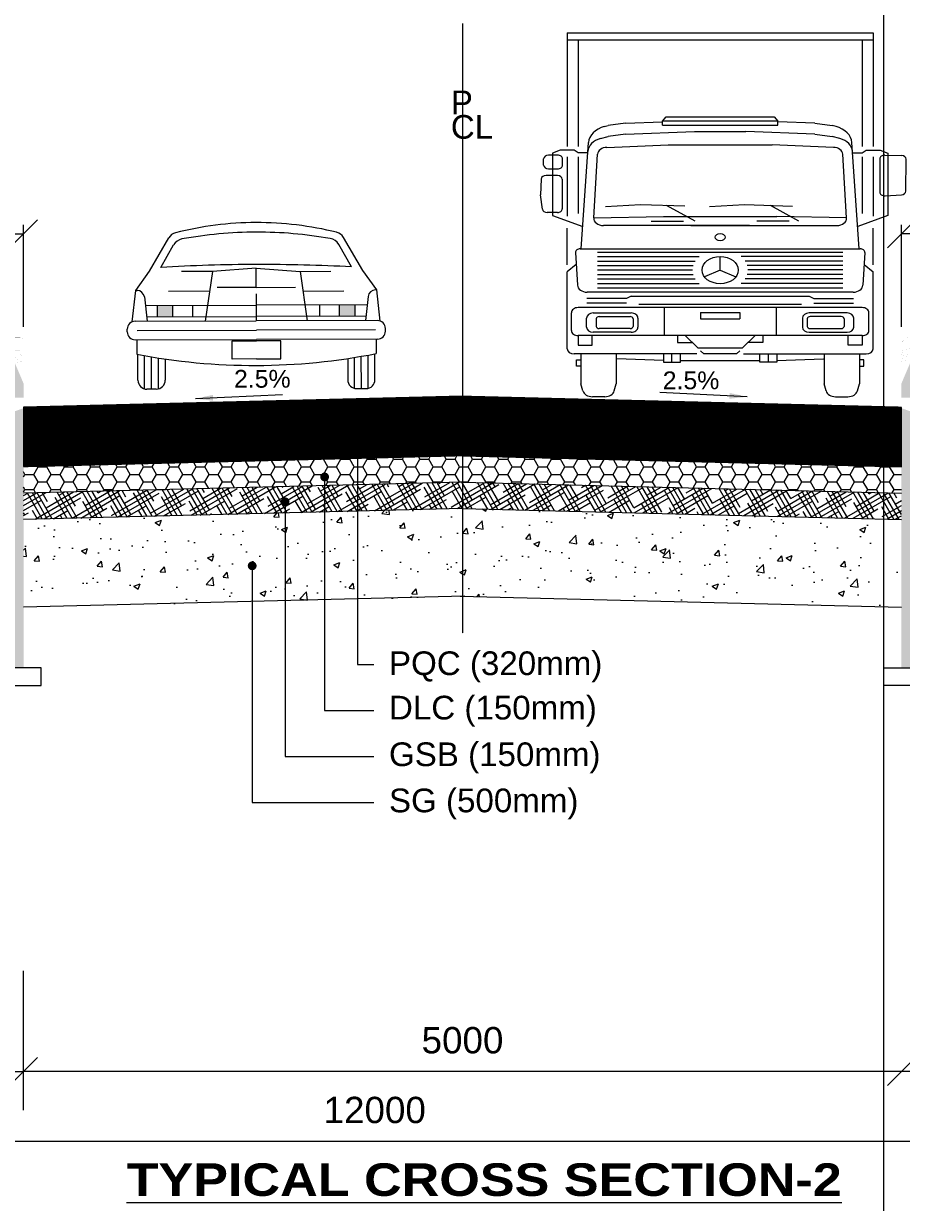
# Model space of a CAD drawing. Header units: inches. Extents: x 1863003 to 1881330, y 133141 to 515800.
# Drawn here: x 1870742 to 1875742, y 481565 to 488280 of the extents above; entities that cross this region are included whole.
import ezdxf

# ---------------------------------------------------------------- set-up
doc = ezdxf.new("R2010")
doc.units = ezdxf.units.IN
doc.header["$MEASUREMENT"] = 0
doc.linetypes.add('CENTERX2', pattern=[4, 2.5, -0.5, 0.5, -0.5])
doc.layers.get('0').update_dxf_attribs({"color": 4, "linetype": 'ELEC_LINE', "lineweight": 13})
doc.layers.get('Defpoints').update_dxf_attribs({"lineweight": 13})
for name, color, linetype, lineweight in [('DIM', 7, 'Continuous', 13), ('DIMEN', 7, 'Continuous', 13), ('HATCH', 252, 'Continuous', 13)]:
    doc.layers.add(name, color=color, linetype=linetype, lineweight=lineweight)
doc.styles.add('AB', font='ariblk.ttf')
doc.styles.add('ARIAL', font='arial.ttf')
doc.styles.get("Standard").update_dxf_attribs({"font": 'romans.shx'})
doc.linetypes.add('ELEC_LINE', pattern='A,12.7,-5.08,["EL",Standard,S=2.54,R=0,X=-2.54,Y=-1.27],-5.08', length=22.86)
doc.dimstyles.get("Standard").update_dxf_attribs({"dimtxt": 180, "dimasz": 160, "dimexe": 50, "dimexo": 50, "dimgap": 100, "dimtad": 1, "dimdec": 0, "dimzin": 0, "dimdsep": 46, "dimtxsty": 'ARIAL', "dimcen": 0.09, "dimclrd": 256, "dimclre": 256, "dimclrt": 256, "dimadec": 0, "dimazin": 0, "dimtm": 1e-09, "dimtfac": 1, "dimtdec": 0, "dimtofl": 0, "dimtmove": 0, "dimatfit": 3, "dimfxl": 0, "dimtolj": 1, "dimtzin": 0, "dimlwd": 9, "dimlwe": -1, "dimarcsym": 0})
pattern_1 = [(37.50000000000001, (1949.999999999302, -25824.52008847491), (-1.600031295984046, 48.94132373293424), [0, -38.608, 0, -43.18, 0, -41.275]), (7.499999999999999, (1949.999999999302, -25824.52008847491), (44.95232831380027, 71.68251005683543), [0, -20.828, 0, -34.798, 0, -13.335]), (327.5, (1918.757999999216, -25824.52008847491), (79.0992370241458, 0.1437184678545762), [0, -12.7, 0, -45.72, 0, -59.69]), (317.5, (1918.757999999216, -25824.52008847491), (76.35564524722972, 22.29293232572163), [0, -6.35, 0, -29.972, 0, -34.29])]
pattern_2 = [(49.99999999999999, (0, 50083.60318058264), (71.72601826007535, -6.275213498259511), [7.5, -82.5]), (355, (0, 50083.60318058264), (-13.8751333613, 75.21921337000119), [6, -66]), (100.45144446, (5.9771681, 50083.08024618263), (57.8508846727112, 68.94399909686294), [6.374019199999998, -70.11421119999997]), (46.18420000000001, (0, 50103.60318058264), (106.7241330671572, -16.55192807930765), [11.25, -123.75]), (96.63563549, (8.8936745, 50102.22384988263), (93.46619456742283, 97.41186007745505), [9.5610342, -105.171376]), (351.1841639899999, (0, 50103.60318058264), (93.46619450547732, 97.41186002699902), [9, -99.0000001]), (21, (10, 50098.60318058264), (59.69070521184616, -40.26188906653388), [7.5, -82.5]), (326.0000000000001, (10, 50098.60318058264), (24.33153319215817, 72.5150045046853), [6, -66]), (71.45144474, (14.9742254, 50095.24802318263), (84.02223767299711, 32.25311528063538), [6.374019000000001, -70.1142112]), (37.50000000000001, (0, 50083.60318058264), (1.215985531729067, 33.28938538313115), [0, -65.19999999999999, 0, -67, 0, -66.25]), (7.499999999999999, (0, 50083.60318058264), (26.30695374421486, 39.44117118823603), [0, -38.2, 0, -63.7, 0, -25.25]), (327.5, (-22.3, 50083.60318058264), (53.3822436172409, -2.255487173437976), [0, -25, 0, -78, 0, -103.5]), (317.5, (-32.3, 50083.60318058264), (58.31861693423862, 10.01049823323177), [0, -32.5, 0, -51.8, 0, -73.5])]
pattern_3 = [(49.99999999999999, (849.9999999997672, -26108.49816013657), (358.6300913003767, -31.37606749129755), [37.5, -412.5]), (355, (849.9999999997672, -26108.49816013657), (-69.3756668065, 376.0960668500059), [30, -330]), (100.45144446, (879.8858404997671, -26111.11283213657), (289.254423363556, 344.7199954843147), [31.87009599999999, -350.5710559999998]), (46.18420000000001, (849.9999999997672, -26008.49816013657), (533.6206653357862, -82.75964039653827), [56.25, -618.75]), (96.63563549, (894.4683724997672, -26015.39481363657), (467.3309728371142, 487.0593003872752), [47.805171, -525.8568799999999]), (351.1841639899999, (849.9999999997672, -26008.49816013657), (467.3309725273866, 487.0593001349951), [45, -495.0000004999999]), (21, (899.9999999997672, -26033.49816013657), (298.4535260592309, -201.3094453326694), [37.5, -412.5]), (326.0000000000001, (899.9999999997672, -26033.49816013657), (121.6576659607909, 362.5750225234265), [30, -330]), (71.45144474, (924.8711269997672, -26050.27394713657), (420.1111883649855, 161.2655764031769), [31.870095, -350.571056]), (37.50000000000001, (849.9999999997672, -26108.49816013657), (6.079927658645334, 166.4469269156558), [0, -326, 0, -335, 0, -331.25]), (7.499999999999999, (849.9999999997672, -26108.49816013657), (131.5347687210743, 197.2058559411801), [0, -191, 0, -318.5, 0, -126.25]), (327.5, (738.4999999997672, -26108.49816013657), (266.9112180862045, -11.27743586718988), [0, -125, 0, -390, 0, -517.5]), (317.5, (688.4999999997672, -26108.49816013657), (291.5930846711931, 50.05249116615887), [0, -162.5, 0, -259, 0, -367.5])]
pattern_4 = [(29.99999999999999, (849.9999999997672, -26108.49816013657), (74.10254037844388, 71.65063509461096), [400, -200]), (120, (849.9999999997672, -26108.49816013657), (28.34936490538902, -99.10254037844388), [399.9999999999998, -199.9999999999999])]
pattern_5 = [(0, (849.9999999997672, -26108.49816013657), (75, 43.30127018922193), [50, -100]), (120, (849.9999999997672, -26108.49816013657), (-74.99999999999997, 43.30127018922194), [49.99999999999998, -99.99999999999996]), (59.99999999999999, (849.9999999997672, -26108.49816013657), (1.665334536937735e-14, 86.60254037844388), [-100, 50])]
pattern_6 = [(45, (849.9999999997672, -26108.49816013657), (-0.8838834764831844, 0.8838834764831844), [])]

# ---------------------------------------------------------------- blocks, each defined once
blk = doc.blocks.new('_Oblique')
at = {"color": 0, "linetype": 'ByBlock', "lineweight": -2}
blk.add_line((-0.5, -0.5), (0.5, 0.5), dxfattribs=at)
blk = doc.blocks.new('*D29')
at = {"layer": 'Defpoints', "color": 0, "ltscale": 0.02}
for p in [(1875742.303417261, 482311.5419496142), (1875742.303417261, 482311.5419496142), (1877042.303417261, 482311.5419496142)]:
    blk.add_point(p, dxfattribs=at)
at = {"layer": 'DIMEN', "lineweight": 9, "ltscale": 0.02}
blk.add_line((1877042.303417261, 482311.5419496142), (1875742.303417261, 482311.5419496142), dxfattribs=at)
at = {"layer": 'DIMEN', "lineweight": 9, "ltscale": 0.02, "xscale": 160, "yscale": 160, "zscale": 160, "rotation": 180}
blk.add_blockref('_Oblique', (1875742.303417261, 482311.5419496142), dxfattribs=at)
at = {"layer": 'DIMEN', "lineweight": 9, "ltscale": 0.02, "xscale": 160, "yscale": 160, "zscale": 160}
blk.add_blockref('_Oblique', (1877042.303417261, 482311.5419496142), dxfattribs=at)
at = {"layer": 'DIMEN', "ltscale": 0.02, "insert": (1876392.303417261, 482488.1790573904), "char_height": 150, "attachment_point": 5, "style": 'ARIAL'}
blk.add_mtext('\\A1;1300', dxfattribs=at)
blk = doc.blocks.new('*D30')
at = {"layer": 'Defpoints', "color": 0, "ltscale": 0.02}
for p in [(1870742.303417261, 482311.5419496142), (1870742.303417261, 482311.5419496142), (1875742.303417261, 482311.5419496142)]:
    blk.add_point(p, dxfattribs=at)
at = {"layer": 'DIMEN', "lineweight": 9, "ltscale": 0.02}
blk.add_line((1875742.303417261, 482311.5419496142), (1870742.303417261, 482311.5419496142), dxfattribs=at)
at = {"layer": 'DIMEN', "lineweight": 9, "ltscale": 0.02, "xscale": 160, "yscale": 160, "zscale": 160, "rotation": 180}
blk.add_blockref('_Oblique', (1870742.303417261, 482311.5419496142), dxfattribs=at)
at = {"layer": 'DIMEN', "lineweight": 9, "ltscale": 0.02, "xscale": 160, "yscale": 160, "zscale": 160}
blk.add_blockref('_Oblique', (1875742.303417261, 482311.5419496142), dxfattribs=at)
at = {"layer": 'DIMEN', "ltscale": 0.02, "insert": (1873242.303417261, 482488.1278977724), "char_height": 150, "attachment_point": 5, "style": 'ARIAL'}
blk.add_mtext('\\A1;5000', dxfattribs=at)
blk = doc.blocks.new('ca')
at = {"color": 8}
for p, q in [((-28.87392627767986, 25.61850738525391), (-23.64386951498454, 34.62560272216797)), ((-25.8452016072697, 26.62766265869141), (-22.36343586014118, 32.70442199707031)), ((25.84521282149944, 26.62766265869141), (22.36344707437092, 32.70442199707031)), ((28.87392986245686, 25.61850738525391), (23.64387309976155, 34.62560272216797)), ((-32.63588916830486, 20.39279174804688), (-28.87392627767986, 25.61850738525391)), ((-2.022308763116598e-06, 26.33292388916016), (-11.86808979086345, 25.45753479003906)), ((-2.022308763116598e-06, 26.33292388916016), (11.86810100503499, 25.45753479003906)), ((-2.022308763116598e-06, 21.14312744140625), (-2.022308763116598e-06, 26.33292388916016)), ((32.63589275308186, 20.39279174804688), (28.87392986245686, 25.61850738525391)), ((-11.86808979086345, 25.45753479003906), (-20.18772327475017, 25.45753479003906)), ((-11.86808979086345, 25.45753479003906), (-13.80725299887126, 12.06492614746094)), ((11.86810100503499, 25.45753479003906), (13.8072642130428, 12.06492614746094)), ((11.86810100503499, 25.45753479003906), (20.18772685952717, 25.45753479003906)), ((-33.57544910477009, 11.918701171875), (-32.63588916830486, 20.39279174804688)), ((-32.63588916830486, 20.39279174804688), (-32.28344928787556, 20.39279174804688)), ((-12.64239704184001, 20.10987854003906), (-23.75327503250446, 20.10987854003906)), ((-2.022308763116598e-06, 21.14312744140625), (-10.61702167562908, 21.14312744140625)), ((-2.022308763116598e-06, 21.14312744140625), (10.61703288980061, 21.14312744140625)), ((-2.022308763116598e-06, 19.41312408447266), (-2.022308763116598e-06, 12.06492614746094)), ((12.64240825601155, 20.10987854003906), (23.75327861739788, 20.10987854003906)), ((32.63589275308186, 20.39279174804688), (32.2834605021053, 20.39279174804688)), ((33.57545268966351, 11.918701171875), (32.63589275308186, 20.39279174804688)), ((-30.30240070389118, 18.62036895751953), (-29.57140552572673, 12.06492614746094)), ((-30.04683124588337, 16.3284912109375), (-2.022308763116598e-06, 16.3284912109375)), ((-26.75585376791423, 13.26463317871094), (-26.75585376791423, 16.3284912109375)), ((-22.56476032303181, 13.26463317871094), (-22.56476032303181, 16.3284912109375)), ((-17.18514453939861, 13.26463317871094), (-17.18514453939861, 16.3284912109375)), ((30.04684246011311, 16.3284912109375), (-2.022308763116598e-06, 16.3284912109375)), ((17.18514812417561, 13.26463317871094), (17.18514812417561, 16.3284912109375)), ((22.56477153726155, 13.26463317871094), (22.56477153726155, 16.3284912109375)), ((26.75585735269124, 13.26463317871094), (26.75585735269124, 16.3284912109375)), ((30.30239665939007, 18.62036895751953), (29.57140911050374, 12.06492614746094)), ((-29.7051869588322, 13.26463317871094), (-2.022308763116598e-06, 13.26463317871094)), ((29.70519817300374, 13.26463317871094), (-2.022308763116598e-06, 13.26463317871094)), ((-34.95222675375408, 9.207511901855469), (-34.95222675375408, 9.907394409179688)), ((-32.79469501541462, 12.06492614746094), (-2.022308763116598e-06, 12.06492614746094)), ((32.79470622964436, 12.06492614746094), (-2.022308763116598e-06, 12.06492614746094)), ((34.95223796792561, 9.207511901855469), (34.95223796792561, 9.907394409179688)), ((-32.79469501541462, 7.049980163574219), (-2.022308763116598e-06, 7.049980163574219)), ((-32.40735828451579, 7.049980163574219), (-32.40735828451579, 3.125236511230469)), ((-32.26056873373454, 9.557449340820312), (-2.022308763116598e-06, 9.557449340820312)), ((-6.595125313324388, 1.757362365722656), (-6.595125313324388, 6.686576843261719)), ((-6.595125313324388, 6.686576843261719), (-2.022308763116598e-06, 6.686576843261719)), ((32.26057231856976, 9.557449340820312), (-2.022308763116598e-06, 9.557449340820312)), ((32.79470622964436, 7.049980163574219), (-2.022308763116598e-06, 7.049980163574219)), ((6.595136527495924, 6.686576843261719), (-2.022308763116598e-06, 6.686576843261719)), ((6.595136527495924, 1.757362365722656), (6.595136527495924, 6.686576843261719)), ((32.40736186935101, 7.049980163574219), (32.40736186935101, 3.125236511230469)), ((-32.09418689779704, -3.909431457519531), (-32.09418689779704, 3.0645751953125)), ((-30.28335773519939, -6.264907836914062), (-30.28335773519939, 2.725761413574219)), ((-28.40287982986774, -6.346817016601562), (-28.40287982986774, 2.395401000976562)), ((-26.52240192459431, -6.264907836914062), (-26.52240192459431, 2.086807250976562)), ((-24.71157276205486, 1.810089111328125), (-24.71157276205486, -3.909431457519531)), ((-2.022308763116598e-06, 1.757362365722656), (-6.595125313324388, 1.757362365722656)), ((-2.022308763116598e-06, 1.757362365722656), (6.595136527495924, 1.757362365722656)), ((24.71157634683186, 1.810089111328125), (24.71157634683186, -3.909431457519531)), ((26.52241313882405, -6.264907836914062), (26.52241313882405, 2.086807250976562)), ((28.40289104409749, -6.346817016601562), (28.40289104409749, 2.395401000976562)), ((30.28336894942913, -6.264907836914062), (30.28336894942913, 2.725761413574219)), ((32.09419048257405, -3.909431457519531), (32.09419048257405, 3.0645751953125)), ((-27.14895832107868, -6.346817016601562), (-29.65680133871501, -6.346817016601562)), ((27.14896953530842, -6.346817016601562), (29.65681255294476, -6.346817016601562))]:
    blk.add_line(p, q, dxfattribs=at)
for centre, radius, start, end in [((-2.022308763116598e-06, -51.15877151489258), 89.84619140625, 90.00000250547792, 104.0557395141059), ((-2.022308763116598e-06, -51.15877151489258), 89.84619140625, 75.94426549587769, 90.00000250547792), ((-21.10853015951579, 33.15342712402344), 2.931763172149658, 104.0557395141059, 149.8579703914262), ((-2.022308763116598e-06, -77.34341216087341), 113.4477920532226, 90.00000250547792, 100.1964913884343), ((-2.022308763116598e-06, -77.34341216087341), 113.4477920532226, 79.80350679128016, 90.00000250547792), ((21.1085337442928, 33.15342712402344), 2.931763172149658, 30.14203120414816, 75.94426549587769), ((-19.49852191971149, 31.06292724609375), 3.301851511001587, 100.1964913884343, 150.1888247544409), ((19.49853313394124, 31.06292724609375), 3.301851511001587, 29.81117683935573, 79.80350679128016), ((-2.022308763116598e-06, -444.7755432128906), 472.1111755371094, 90.00000250547792, 93.13816024060277), ((-2.022308763116598e-06, -444.7755432128906), 472.1111755371094, 86.8618379397985, 90.00000250547792), ((-32.28344928787556, 18.39946746826172), 1.993328452110291, 6.362710959437382, 90.00000250547792), ((32.2834605021053, 18.39946746826172), 1.993328452110291, 90.00000250547792, 173.6372876464351), ((-32.79469501541462, 9.907394409179688), 2.157535076141357, 90.00000250547792, 180.0000050081001), ((32.79470622964436, 9.907394409179688), 2.157535076141357, 0, 90.00000250547792), ((-32.79469501541462, 9.207511901855469), 2.157535076141357, 180.0000050081001, 270.0000006830187), ((32.79470622964436, 9.207511901855469), 2.157535076141357, 270.0000006830187, 0), ((-2.022308763116598e-06, 169.5877685546875), 169.5877685546875, 258.9833153636083, 270.0000006830187), ((-2.022308763116598e-06, 169.5877685546875), 169.5877685546875, 270.0000006830187, 281.0166860022666), ((-29.65680133871501, -3.909431457519531), 2.437389612197876, 180.0000050081001, 270.0000006830187), ((-27.14895832107868, -3.909431457519531), 2.437389612197876, 270.0000006830187, 0), ((27.14896953530842, -3.909431457519531), 2.437389612197876, 180.0000050081001, 270.0000006830187), ((29.65681255294476, -3.909431457519531), 2.437389612197876, 270.0000006830187, 0)]:
    blk.add_arc(centre, radius, start, end, dxfattribs=at)
for points in [[(-22.56476032303181, 13.26463317871094), (-22.56476032303181, 16.3284912109375), (-26.75585376791423, 13.26463317871094), (-26.75585376791423, 16.3284912109375)], [(22.56477153726155, 13.26463317871094), (22.56477153726155, 16.3284912109375), (26.75585735269124, 13.26463317871094), (26.75585735269124, 16.3284912109375)]]:
    blk.add_solid(points, dxfattribs=at)
blk = doc.blocks.new('A$C9c4fc737')
at = {"color": 8, "linetype": 'Continuous'}
for p, q in [((10.81007140269503, 147.2526909448789), (134.6093052432407, 147.2526909448789)), ((10.81007140269503, 147.2526909448789), (10.81007140269503, 101.3151259922306)), ((10.81007140269503, 144.514640566078), (134.6093052432407, 144.514640566078)), ((15.30168826063164, 144.514640566078), (15.30168826063164, 101.3151259922306)), ((130.1176883853041, 144.514640566078), (130.1176883853041, 101.3151259922306)), ((134.6093052432407, 147.2526909448789), (134.6093052432407, 101.3151259922306)), ((25.80307572381571, 109.3900817960384), (27.35668485541828, 109.827034364338)), ((34.43398321326822, 110.7369727246114), (27.35668485541828, 109.827034364338)), ((34.43398321326822, 110.7369727246114), (49.37210274743848, 111.3052707503666)), ((49.37210274743848, 111.5411098843906), (50.79670752352104, 113.2288923030719)), ((96.04727389849722, 111.5411098843906), (49.37210274743848, 111.5411098843906)), ((49.37210274743848, 109.8533274657675), (49.37210274743848, 111.5411098843906)), ((49.37210274743848, 109.8533274657675), (96.04727389849722, 109.8533274657675)), ((50.79670752352104, 113.2288923030719), (94.62266912241466, 113.2288923030719)), ((94.62266912241466, 113.2288923030719), (96.04727389849722, 111.5411098843906)), ((96.04727389849722, 109.8533274657675), (96.04727389849722, 111.5411098843906)), ((110.9853934326675, 110.7369727246114), (96.04727389849722, 111.3052707503666)), ((110.9853934326675, 110.7369727246114), (118.0626917905174, 109.827034364338)), ((119.61630092212, 109.3900817960384), (118.0626917905174, 109.827034364338)), ((24.28094782587141, 104.5324804893462), (27.35668485541828, 105.397531528899)), ((34.43398321326822, 106.3074698892306), (27.35668485541828, 105.397531528899)), ((34.43398321326822, 106.3074698892306), (62.33875959576108, 107.3690646428731)), ((62.33875959576108, 107.3690646428731), (83.08061705017462, 107.3690646428731)), ((110.9853934326675, 106.3074698892306), (83.08061705017462, 107.3690646428731)), ((110.9853934326675, 106.3074698892306), (118.0626917905174, 105.397531528899)), ((121.1384288200643, 104.5324804893462), (118.0626917905174, 105.397531528899)), ((16.43742453190498, 59.91248832049314), (19.42990541039035, 102.8634112855652)), ((26.83855356904678, 100.9396588809323), (51.62170779658481, 101.9094344811165)), ((51.62170779658481, 101.9094344811165), (93.79766884911805, 101.9094344811165)), ((118.5808230768889, 100.9396588809323), (93.79766884911805, 101.9094344811165)), ((128.9819521140307, 59.91248832049314), (125.9894712353125, 102.8634112855652)), ((1.260551386745647, 93.71527845913079), (1.260551386745647, 96.28955551289255)), ((6.952321232063696, 97.76593348762253), (3.229055353207514, 97.76593348762253)), ((7.944666502531618, 99.78624497377314), (4.911538634914905, 98.57299382670317)), ((4.911538634914905, 98.57299382670317), (4.911538634914905, 73.39803252520505)), ((13.60650518885814, 99.78624497377314), (7.944666502531618, 99.78624497377314)), ((8.920825198292732, 93.71527845913079), (8.920825198292732, 96.28955551289255)), ((10.81007140269503, 97.14353605674114), (10.81007140269503, 73.11245732830139)), ((15.22417338495143, 98.74541201052489), (13.60650518885814, 99.78624497377314)), ((19.14299576473422, 98.74541201052489), (15.22417338495143, 98.74541201052489)), ((15.30168826063164, 97.14353605674114), (15.30168826063164, 74.19216890487587)), ((21.52414408815093, 72.39246372279013), (23.11087843985297, 98.12731148838066)), ((123.8952325577848, 72.39246372279013), (122.3084982060827, 98.12731148838066)), ((126.2763808809686, 98.74541201052489), (130.1952032609843, 98.74541201052489)), ((130.1176883853041, 97.14353605674114), (130.1176883853041, 74.19216890487587)), ((130.1952032609843, 98.74541201052489), (131.8128714570776, 99.78624497377314)), ((131.8128714570776, 99.78624497377314), (137.4747101434041, 99.78624497377314)), ((134.6093052432407, 97.14353605674114), (134.6093052432407, 73.11245732830139)), ((137.2997770148795, 96.27441052539507), (137.2997770148795, 82.8046028696117)), ((137.4747101434041, 99.78624497377314), (140.5078380110208, 98.57299382670317)), ((139.3317480962723, 97.75002095242962), (146.1434926723596, 97.58522068039747)), ((140.5078380110208, 98.57299382670317), (140.5078380110208, 73.39803252520505)), ((147.8633633202408, 83.18633028503973), (148.0484157337341, 96.09373613906791)), ((3.229055353207514, 92.2389004844008), (6.952321232063696, 92.2389004844008)), ((0.2822680084500462, 88.11550049768994), (0, 81.6939033070812)), ((6.885636833729222, 89.48991626466159), (2.279984229011461, 89.54305841011228)), ((8.823859706986696, 88.01371297822334), (8.823859706986696, 76.04331767233089)), ((0.7474576199892908, 75.90110675262986), (0, 81.6939033070812)), ((139.4252597675659, 81.33292674750555), (146.051951929694, 81.73052827722859)), ((40.45865266723558, 77.68533015169669), (26.34564223280177, 76.88612957298756)), ((58.4318889528513, 77.0992463597795), (40.45865266723558, 77.68533015169669)), ((62.54096812033094, 71.12318662443431), (51.01508222310804, 77.34109875315335)), ((82.51802576519549, 77.68533015169669), (68.4050153309945, 76.88612957298756)), ((102.0383846617769, 77.04879670945229), (82.51802576519549, 77.68533015169669)), ((104.6003412182909, 71.12318662443431), (93.07445532130077, 77.34109875315335)), ((6.855355740757659, 74.5669396976009), (2.706808069488034, 74.5669396976009)), ((4.911538634914905, 73.39803252520505), (17.06051128986292, 68.85562026500702)), ((21.52414408815093, 72.39246372279013), (49.80183107615449, 72.94306334503926)), ((49.80183107615449, 72.94306334503926), (95.61754556978121, 72.94306334503926)), ((123.8952325577848, 72.39246372279013), (95.61754556978121, 72.94306334503926)), ((140.5078380110208, 73.39803252520505), (128.3588653560728, 68.85562026500702)), ((10.81007140269503, 53.40037574415328), (10.81007140269503, 68.16311544529162)), ((84.58169729192741, 69.30330990388757), (25.45694932248443, 69.30330990388757)), ((44.74661796330474, 71.12318662443431), (57.89017205638811, 71.12318662443431)), ((60.83767935400829, 69.30330990388757), (119.9624273234513, 69.30330990388757)), ((100.672758682631, 71.12318662443431), (87.52920458931476, 71.12318662443431)), ((134.6093052432407, 53.40037574415328), (134.6093052432407, 68.16311544529162)), ((14.1265368165914, 58.36804228380788), (14.94026613910682, 45.14494079392171)), ((16.09294749516994, 59.91248832049314), (129.3264291507658, 59.91248832049314)), ((23.01603383524343, 58.50492512102937), (122.4033428104594, 58.50492512102937)), ((131.2928398293443, 58.36804228380788), (130.4791105068289, 45.14494079392171)), ((14.42386939167045, 53.53638793766731), (10.81007140269503, 50.56138734007254)), ((23.01603383524343, 56.70389381982386), (64.2195695808623, 56.70389381982386)), ((23.01603383524343, 54.90286251861835), (62.65458538127132, 54.90286251861835)), ((23.01603383524343, 53.10183121741284), (61.81956115923822, 53.10183121741284)), ((72.70968832285143, 51.27113444113638), (72.70968832285143, 56.78345282335067)), ((122.4033428104594, 56.70389381982386), (81.1998070650734, 56.70389381982386)), ((122.4033428104594, 54.90286251861835), (82.76479126466438, 54.90286251861835)), ((122.4033428104594, 53.10183121741284), (83.59981548669748, 53.10183121741284)), ((130.9955072542652, 53.53638793766731), (134.6093052432407, 50.56138734007254)), ((10.81007140269503, 19.41215215518605), (10.81007140269503, 50.56138734007254)), ((23.01603383524343, 51.30079991614912), (61.54942669160664, 51.30079991614912)), ((23.01603383524343, 49.4997686149436), (61.80213106749579, 49.4997686149436)), ((72.70968832285143, 51.27113444113638), (66.34461131924763, 48.51497525000013)), ((72.70968832285143, 51.27113444113638), (79.07476532668807, 48.51497525000013)), ((122.4033428104594, 49.4997686149436), (83.6172455784399, 49.4997686149436)), ((122.4033428104594, 51.30079991614912), (83.86994995432906, 51.30079991614912)), ((134.6093052432407, 19.41215215518605), (134.6093052432407, 50.56138734007254)), ((23.01603383524343, 47.69873731373809), (62.61687075579539, 47.69873731373809)), ((23.01603383524343, 45.89770601253258), (64.1527073616162, 45.89770601253258)), ((23.01603383524343, 44.09667471132707), (122.4033428104594, 44.09667471132707)), ((122.4033428104594, 45.89770601253258), (81.26666928408667, 45.89770601253258)), ((122.4033428104594, 47.69873731373809), (82.80250589014031, 47.69873731373809)), ((34.84683989058249, 39.77323140465887), (18.75923893414438, 39.77323140465887)), ((126.5462891496718, 42.32832096831407), (18.87308749626391, 42.32832096831407)), ((36.73949882644229, 40.76687734609004), (34.84683989058249, 39.77323140465887)), ((36.73949882644229, 40.76687734609004), (108.6798778192606, 40.76687734609004)), ((108.6798778192606, 40.76687734609004), (110.5725367553532, 39.77323140465887)), ((110.5725367553532, 39.77323140465887), (126.6601377117913, 39.77323140465887)), ((12.51346444524825, 26.79352200578433), (12.51346444524825, 34.01561733672861)), ((130.1500066772569, 36.08254647935973), (15.2693699686788, 36.08254647935973)), ((34.84683989058249, 37.9278889420093), (18.75923893414438, 37.9278889420093)), ((21.36387931858189, 33.89215347677236), (36.6879188392777, 33.89215347677236)), ((39.78912425111048, 37.50204068142921), (105.6302523948252, 37.50204068142921)), ((49.98811137885787, 36.08254647935973), (49.98811137885787, 24.72659286309499)), ((64.75085108005442, 34.09525459655561), (64.75085108005442, 31.5401650328422)), ((64.75085108005442, 34.09525459655561), (80.66852556588128, 34.09525459655561)), ((80.66852556588128, 34.09525459655561), (80.66852556588128, 31.5401650328422)), ((95.43126526707783, 36.08254647935973), (95.43126526707783, 24.72659286309499)), ((124.0554973273538, 33.89215347677236), (108.731457806658, 33.89215347677236)), ((110.5725367553532, 37.9278889420093), (126.6601377117913, 37.9278889420093)), ((132.9059122006875, 26.79352200578433), (132.9059122006875, 34.01561733672861)), ((18.60797379491851, 28.1803650741349), (18.60797379491851, 31.82522433414124)), ((22.54498166893609, 31.52994877216406), (22.54498166893609, 28.47564063605387)), ((23.72608400485478, 32.41577552404488), (36.29421808989719, 32.41577552404488)), ((37.47532042581588, 31.52994877216406), (37.47532042581588, 28.47564063605387)), ((39.44382436270826, 31.82522433414124), (39.44382436270826, 28.1803650741349)), ((64.75085108005442, 31.5401650328422), (80.66852556588128, 31.5401650328422)), ((105.9755522829946, 31.82522433414124), (105.9755522829946, 28.1803650741349)), ((107.9440562201198, 31.52994877216406), (107.9440562201198, 28.47564063605387)), ((121.6932926410809, 32.41577552404488), (109.1251585558057, 32.41577552404488)), ((122.8743949769996, 31.52994877216406), (122.8743949769996, 28.47564063605387)), ((126.8114028510172, 28.1803650741349), (126.8114028510172, 31.82522433414124)), ((130.1500066772569, 24.72659286309499), (15.2693699686788, 24.72659286309499)), ((15.2693699686788, 24.72659286309499), (15.2693699686788, 20.89395851764129)), ((20.84116376377642, 20.89395851764129), (20.84116376377642, 24.72659286309499)), ((36.6879188392777, 26.11343593144557), (21.36387931858189, 26.11343593144557)), ((36.29421808989719, 27.58981388423126), (23.72608400485478, 27.58981388423126)), ((55.47682229336351, 24.72659286309499), (55.47682229336351, 21.88760445907246)), ((58.50507659092546, 24.72659286309499), (63.61525571835227, 19.75836315599736)), ((86.91430005477741, 24.72659286309499), (81.80412092758343, 19.75836315599736)), ((89.94255435257219, 24.72659286309499), (89.94255435257219, 21.88760445907246)), ((108.731457806658, 26.11343593144557), (124.0554973273538, 26.11343593144557)), ((109.1251585558057, 27.58981388423126), (121.6932926410809, 27.58981388423126)), ((124.5782128821593, 20.89395851764129), (124.5782128821593, 24.72659286309499)), ((130.1500066772569, 24.72659286309499), (130.1500066772569, 20.89395851764129)), ((15.2693699686788, 20.89395851764129), (20.84116376377642, 20.89395851764129)), ((55.47682229336351, 21.88760445907246), (61.42517894948833, 21.88760445907246)), ((63.61525571835227, 19.75836315599736), (81.80412092758343, 19.75836315599736)), ((89.94255435257219, 21.88760445907246), (83.99419769644737, 21.88760445907246)), ((130.1500066772569, 20.89395851764129), (124.5782128821593, 20.89395851764129)), ((63.23672393104061, 17.34522301255492), (13.56597692635842, 17.34522301255492)), ((14.51846541743726, 12.32884671847569), (14.51846541743726, 14.95200559473597)), ((14.51846541743726, 14.95200559473597), (16.29878231720068, 14.95200559473597)), ((16.29878231720068, 17.34522301255492), (16.29878231720068, 5.279522295284551)), ((30.68299023108557, 17.34522301255492), (30.68299023108557, 5.279522295284551)), ((49.79884548531845, 14.64818402868696), (30.87225612485781, 15.35793112969259)), ((49.79884548531845, 17.34522301255492), (49.79884548531845, 13.93843692768132)), ((53.20563157019205, 13.93843692768132), (53.20563157019205, 17.34522301255492)), ((56.61241765506566, 13.93843692768132), (56.61241765506566, 17.34522301255492)), ((56.61241765506566, 14.64818402868696), (88.80695899087004, 14.64818402868696)), ((66.09734272304922, 17.34522301255492), (64.79634029022418, 18.61008648894494)), ((79.32203392288648, 17.34522301255492), (66.09734272304922, 17.34522301255492)), ((79.32203392288648, 17.34522301255492), (80.62303635571152, 18.61008648894494)), ((82.18265271466225, 17.34522301255492), (131.8533997195773, 17.34522301255492)), ((88.80695899087004, 13.93843692768132), (88.80695899087004, 17.34522301255492)), ((92.21374507574365, 13.93843692768132), (92.21374507574365, 17.34522301255492)), ((95.62053116061725, 17.34522301255492), (95.62053116061725, 13.93843692768132)), ((95.62053116061725, 14.64818402868696), (114.5471205210779, 15.35793112969259)), ((114.7363864146173, 17.34522301255492), (114.7363864146173, 5.279522295284551)), ((129.120594328735, 17.34522301255492), (129.120594328735, 5.279522295284551)), ((130.9009112284984, 14.95200559473597), (129.120594328735, 14.95200559473597)), ((130.9009112284984, 12.32884671847569), (130.9009112284984, 14.95200559473597)), ((16.29878231720068, 12.32884671847569), (14.51846541743726, 12.32884671847569)), ((49.79884548531845, 13.93843692768132), (56.61241765506566, 13.93843692768132)), ((95.62053116061725, 13.93843692768132), (88.80695899087004, 13.93843692768132)), ((129.120594328735, 12.32884671847569), (130.9009112284984, 12.32884671847569)), ((17.13803700078279, 2.335416865476873), (16.29878231720068, 5.279522295284551)), ((29.84373554773629, 2.335416865476873), (30.68299023108557, 5.279522295284551)), ((115.5756410981994, 2.335416865476873), (114.7363864146173, 5.279522295284551)), ((128.2813396451529, 2.335416865476873), (129.120594328735, 5.279522295284551)), ((25.99373464658856, 0), (20.98803790193051, 0)), ((119.4256419993471, 0), (124.4313387440052, 0))]:
    blk.add_line(p, q, dxfattribs=at)
for centre, major_axis, ratio, start_param, end_param in [((29.25901510962285, 102.478203024657), (9.842519685239607, 8.685140878007128e-10), 0.7499999999976008, 1.929566996875606, 3.089386062538172), ((116.1603615363128, 102.478203024657), (-9.842519684983525, 1.044730263928248e-10), 0.7500000000071224, 3.193799244538609, 4.353618310236004), ((27.04569937568158, 99.00297738978406), (7.874015865556987, 4.652433814187923e-10), 0.749999999989869, 1.929566996891334, 3.089386062563803), ((27.04368367418647, 97.99091361893807), (-3.937007932723968, 2.312929198222416e-10), 0.7500000000002759, -1.51866967777492, -0.04620985496934704), ((118.3756929717492, 97.99091361893807), (3.937007932723968, 2.312929198222416e-10), 0.7500000000002759, 0.04620985496934704, 1.51866967777492), ((118.3736772702541, 99.00297738978406), (7.874015865300907, 2.987938476012848e-10), 0.7500000000017711, 0.0522065908974827, 1.212025656613489), ((3.229055353207514, 96.28955551289255), (1.968503966461868, 1.285005698369486e-10), 0.749999999940861, 1.570796326745938, 3.141592653502755), ((6.952321232063696, 96.28955551289255), (1.968503966229037, 2.706370932071493e-10), 0.7500000000295695, -1.833113660865138e-10, 1.570796326691784), ((139.2682809811085, 96.27441052539507), (1.968503966229037, 2.497819467660958e-10), 0.7500000000498698, 1.538549444250816, 3.141592653420608), ((146.0800255571958, 96.10961025336292), (1.968503966183297, 2.493730358322635e-11), 0.7500000000660637, -0.01075227378542487, 1.538549444454071), ((3.229055353207514, 93.71527845913079), (-1.968503966461867, 1.285010069326342e-10), 0.749999999940861, 8.703793241693347e-11, 1.570796326843855), ((6.952321232063696, 93.71527845913079), (-1.968503966229037, 2.706379673985203e-10), 0.7500000000295695, 1.570796326898009, 3.141592653773105), ((2.249703136039898, 88.06685512361582), (-1.968503966359715, 8.40328508991271e-12), 0.750000000003175, 4.697005578532028, 6.250230209543837), ((6.855355740757659, 88.01371297822334), (1.968503966229036, 1.260290043539562e-11), 0.7500000000233307, -8.536282791737904e-12, 1.55541292493321), ((139.2682809811085, 82.8046028696117), (-1.968503966229037, 3.625980915698539e-10), 0.7500000000340206, 2.455997627492934e-10, 1.650626312817779), ((145.8949731434695, 83.20220439933473), (-1.968503966415619, 5.900497841098077e-11), 0.749999999960756, 1.65062631257587, 3.130840379860985), ((2.706808069488034, 76.04331767233089), (-1.968503966271369, 1.554073060315424e-10), 0.7500000000134409, 0.09647377531102164, 1.570796326854107), ((6.855355740757659, 76.04331767233089), (-1.968503966229037, 2.706379673985203e-10), 0.7500000000295695, 1.570796326898009, 3.141592653773105), ((25.45694932248443, 72.25606585340574), (-3.937007932715591, 4.113186456186132e-10), 0.7499999999952969, -0.0462098548890495, 1.570796326873253), ((119.9624273234513, 72.25606585340574), (3.937007932493279, 1.217947525238363e-11), 0.7500000000376474, 4.71238898038237, 6.329395162203811), ((72.70968832285143, 64.59174372506095), (-1.996488246135414, 7.963933390907697e-11), 0.7499999999416898, 3.141592653642979, 9.424777960822565), ((16.09294749516994, 58.43611034576315), (-1.968503966311554, 7.931594072135041e-11), 0.7499999999981304, -1.570796326764677, 0.04612111607132863), ((129.3264291507658, 58.43611034576315), (1.968503966311554, 7.931637781703598e-11), 0.7499999999981303, -0.04612111607132863, 1.570796326764677), ((18.87308749626391, 45.28107691783225), (3.937007932612698, 2.218595207314196e-10), 0.750000000014898, 3.187713769531352, 4.712388980342426), ((126.5462891496718, 45.28107691783225), (-3.937007932612698, 2.218595207314196e-10), 0.750000000014898, 1.570796326837161, 3.095471537648233), ((15.2693699686788, 34.01561733672861), (-2.755905523430556, 1.92061759289608e-10), 0.7500000000211212, -1.570796326742628, 9.29212262690271e-11), ((21.36387931858189, 31.82522433414124), (2.755905523663387, 2.070767827158106e-10), 0.7499999999577579, 1.570796326738543, 3.141592653489607), ((36.6879188392777, 31.82522433414124), (2.755905523430556, 1.920617592896081e-10), 0.7500000000211212, -9.29212262690271e-11, 1.570796326742629), ((108.731457806658, 31.82522433414124), (2.755905523663387, 2.070767827158106e-10), 0.7499999999577579, 1.570796326738543, 3.141592653489607), ((124.0554973273538, 31.82522433414124), (-2.755905523663387, 2.070761707818574e-10), 0.7499999999577578, 3.141592653689979, 4.712388980441044), ((130.1500066772569, 34.01561733672861), (2.755905523430556, 1.920617592896081e-10), 0.7500000000211212, -9.29212262690271e-11, 1.570796326742629), ((23.72608400485478, 31.52994877216406), (-1.181102335918695, 8.643329318177971e-11), 0.7499999999507175, -1.570796326740012, 9.757350483141636e-11), ((36.29421808989719, 31.52994877216406), (1.181102335918695, 8.643276866697656e-11), 0.7499999999507176, -9.757283869760158e-11, 1.570796326740012), ((109.1251585558057, 31.52994877216406), (1.181102335685864, 7.88954909307304e-11), 0.7500000000985649, 1.570796326744798, 3.141592653500728), ((121.6932926410809, 31.52994877216406), (-1.181102335918695, 4.780339471246399e-10), 0.7499999999507175, 3.141592654129441, 4.712388980688242), ((15.2693699686788, 26.79352200578433), (2.755905523430556, 2.471713072433679e-10), 0.7500000000422421, 3.141592653470209, 4.712388980317423), ((21.36387931858189, 28.1803650741349), (-2.755905523663387, 1.51967234757395e-10), 0.7499999999788789, 7.352318753817144e-11, 1.570796326836253), ((23.72608400485478, 28.47564063605387), (1.181102335918694, 2.194790955646965e-10), 0.7499999999014352, 3.141592653342025, 4.71238898024532), ((36.29421808989719, 28.47564063605387), (-1.181102335918695, 2.194790955646966e-10), 0.7499999999014348, 1.570796326934266, 3.14159265383756), ((36.6879188392777, 28.1803650741349), (-2.755905523430556, 2.471713072433679e-10), 0.7500000000422421, 1.570796326862162, 3.141592653709377), ((108.731457806658, 28.1803650741349), (-2.755905523663387, 1.51967234757395e-10), 0.7499999999788789, 7.352318753817144e-11, 1.570796326836253), ((109.1251585558057, 28.47564063605387), (1.181102335685864, 5.415019381187713e-11), 0.7500000000492826, 3.141592653528663, 4.712388980350305), ((121.6932926410809, 28.47564063605387), (1.181102335918695, 3.449876202269198e-10), 0.7499999999014351, 4.712388980165622, 6.283185306790133), ((124.0554973273538, 28.1803650741349), (2.755905523663387, 1.51967234757395e-10), 0.7499999999788789, 4.712388980343333, 6.283185307106063), ((130.1500066772569, 26.79352200578433), (-2.755905523430556, 2.471713072433679e-10), 0.7500000000422421, 1.570796326862162, 3.141592653709377), ((13.56597692635842, 19.41215215518605), (-2.755905523663387, 2.070761707818574e-10), 0.7499999999577578, 1.001854155191495e-10, 1.570796326851251), ((131.8533997195773, 19.41215215518605), (2.755905523663387, 2.070767827158106e-10), 0.7499999999577579, 4.712388980328336, 6.283185307079401), ((20.98803790193051, 2.952755949518178), (-3.937007932812566, 1.456588815042779e-10), 0.7499999999768232, 0.2106260617996123, 1.570796326822644), ((25.99373464658856, 2.952755949518178), (3.937007932812566, 1.45659755695649e-10), 0.7499999999768232, 4.712388980356941, 6.072559245379972), ((119.4256419993471, 2.952755949518178), (-3.937007932812566, 1.456588815042779e-10), 0.7499999999768232, 0.2106260617996123, 1.570796326822644), ((124.4313387440052, 2.952755949518178), (3.937007932812566, 1.45659755695649e-10), 0.7499999999768232, 4.712388980356941, 6.072559245379972)]:
    blk.add_ellipse(centre, major_axis=major_axis, ratio=ratio, start_param=start_param, end_param=end_param, dxfattribs=at)
blk.add_ellipse((72.70968832285143, 51.27113444113638), major_axis=(7.349757843185215, 3.855910155033785e-11), ratio=0.749999999976241, dxfattribs=at)
blk = doc.blocks.new('*D26')
at = {"layer": 'Defpoints', "color": 0, "ltscale": 0.02}
for p in [(1869442.303417261, 482311.5419496142), (1870742.303417261, 482311.5419496142), (1870742.303417261, 482311.5419496142)]:
    blk.add_point(p, dxfattribs=at)
at = {"layer": 'DIMEN', "lineweight": 9, "ltscale": 0.02}
blk.add_line((1869442.303417261, 482311.5419496142), (1870742.303417261, 482311.5419496142), dxfattribs=at)
at = {"layer": 'DIMEN', "lineweight": 9, "ltscale": 0.02, "xscale": 160, "yscale": 160, "zscale": 160, "rotation": 180}
blk.add_blockref('_Oblique', (1869442.303417261, 482311.5419496142), dxfattribs=at)
at = {"layer": 'DIMEN', "lineweight": 9, "ltscale": 0.02, "xscale": 160, "yscale": 160, "zscale": 160}
blk.add_blockref('_Oblique', (1870742.303417261, 482311.5419496142), dxfattribs=at)
at = {"layer": 'DIMEN', "ltscale": 0.02, "insert": (1870092.303417261, 482488.1790573904), "char_height": 150, "attachment_point": 5, "style": 'ARIAL'}
blk.add_mtext('\\A1;1300', dxfattribs=at)
blk = doc.blocks.new('*D42')
at = {"layer": 'Defpoints', "color": 0, "ltscale": 0.02}
for p in [(1866742.303417261, 482146.7605645147), (1878742.303417261, 482146.7605645147), (1878742.303417261, 481914.1513545709)]:
    blk.add_point(p, dxfattribs=at)
at = {"layer": 'DIMEN', "ltscale": 0.02}
for p, q in [((1866742.303417261, 482096.7605645147), (1866742.303417261, 481864.1513545709)), ((1878742.303417261, 482096.7605645147), (1878742.303417261, 481864.1513545709))]:
    blk.add_line(p, q, dxfattribs=at)
at = {"layer": 'DIMEN', "lineweight": 9, "ltscale": 0.02}
blk.add_line((1866742.303417261, 481914.1513545709), (1878742.303417261, 481914.1513545709), dxfattribs=at)
at = {"layer": 'DIMEN', "lineweight": 9, "ltscale": 0.02, "xscale": 160, "yscale": 160, "zscale": 160, "rotation": 180}
blk.add_blockref('_Oblique', (1866742.303417261, 481914.1513545709), dxfattribs=at)
at = {"layer": 'DIMEN', "lineweight": 9, "ltscale": 0.02, "xscale": 160, "yscale": 160, "zscale": 160}
blk.add_blockref('_Oblique', (1878742.303417261, 481914.1513545709), dxfattribs=at)
at = {"layer": 'DIMEN', "ltscale": 0.02, "insert": (1872742.303417261, 482090.7373027291), "char_height": 150, "attachment_point": 5, "style": 'ARIAL'}
blk.add_mtext('\\A1;12000', dxfattribs=at)
blk = doc.blocks.new('*D338')
at = {"layer": 'Defpoints', "color": 0, "ltscale": 0.02}
for p in [(1870742.332763834, 487083.102740744), (1868942.332763834, 486982.4531245833), (1870742.332763834, 486982.4531245833)]:
    blk.add_point(p, dxfattribs=at)
at = {"layer": 'DIMEN', "ltscale": 0.02}
for p, q in [((1868942.332763834, 487032.4531245833), (1868942.332763834, 487133.102740744)), ((1870742.332763834, 487032.4531245833), (1870742.332763834, 487133.102740744))]:
    blk.add_line(p, q, dxfattribs=at)
at = {"layer": 'DIMEN', "lineweight": 9, "ltscale": 0.02}
blk.add_line((1868942.332763834, 487083.102740744), (1870742.332763834, 487083.102740744), dxfattribs=at)
at = {"layer": 'DIMEN', "lineweight": 9, "ltscale": 0.02, "xscale": 160, "yscale": 160, "zscale": 160, "rotation": 180}
blk.add_blockref('_Oblique', (1868942.332763834, 487083.102740744), dxfattribs=at)
at = {"layer": 'DIMEN', "lineweight": 9, "ltscale": 0.02, "xscale": 160, "yscale": 160, "zscale": 160}
blk.add_blockref('_Oblique', (1870742.332763834, 487083.102740744), dxfattribs=at)
at = {"layer": 'DIMEN', "ltscale": 0.02, "insert": (1869842.332763834, 487259.6886889022), "char_height": 150, "attachment_point": 5, "style": 'ARIAL'}
blk.add_mtext('\\A1;1800', dxfattribs=at)
blk = doc.blocks.new('*D348')
at = {"layer": 'Defpoints', "color": 0, "ltscale": 0.02}
for p in [(1875742.274070687, 487083.102740744), (1875742.274070687, 486982.4531245833), (1877542.274070687, 486982.4531245833)]:
    blk.add_point(p, dxfattribs=at)
at = {"layer": 'DIMEN', "ltscale": 0.02}
for p, q in [((1875742.274070687, 487032.4531245833), (1875742.274070687, 487133.102740744)), ((1877542.274070687, 487032.4531245833), (1877542.274070687, 487133.102740744))]:
    blk.add_line(p, q, dxfattribs=at)
at = {"layer": 'DIMEN', "lineweight": 9, "ltscale": 0.02}
blk.add_line((1877542.274070687, 487083.102740744), (1875742.274070687, 487083.102740744), dxfattribs=at)
at = {"layer": 'DIMEN', "lineweight": 9, "ltscale": 0.02, "xscale": 160, "yscale": 160, "zscale": 160, "rotation": 180}
blk.add_blockref('_Oblique', (1875742.274070687, 487083.102740744), dxfattribs=at)
at = {"layer": 'DIMEN', "lineweight": 9, "ltscale": 0.02, "xscale": 160, "yscale": 160, "zscale": 160}
blk.add_blockref('_Oblique', (1877542.274070687, 487083.102740744), dxfattribs=at)
at = {"layer": 'DIMEN', "ltscale": 0.02, "insert": (1876642.274070687, 487259.6886889022), "char_height": 150, "attachment_point": 5, "style": 'ARIAL'}
blk.add_mtext('\\A1;1800', dxfattribs=at)

msp = doc.modelspace()

# ---------------------------------------------------------------- hatches: boundary and pattern name
at = {"layer": 'DIM', "linetype": 'Continuous'}
h = msp.add_hatch(dxfattribs=at)
h.set_pattern_fill('AR-SAND')
h.set_pattern_definition(pattern_1)
h.paths.add_polyline_path([(1868942.332763834, 486437.1174588867), (1868942.332763834, 486347.1174588867), (1870742.30341726, 486347.1174588868), (1870742.332763834, 486437.1174588867)])
h = msp.add_hatch(dxfattribs=at)
h.set_pattern_fill('AR-SAND')
h.set_pattern_definition(pattern_1)
h.paths.add_polyline_path([(1877542.274070687, 486437.1174588867), (1877542.274070687, 486347.1174588867), (1875742.303417261, 486347.1174588868), (1875742.274070687, 486437.1174588867)])
h = msp.add_hatch(dxfattribs=at)
h.set_pattern_fill('AR-CONC', scale=10)
h.set_pattern_definition(pattern_2)
edge = h.paths.add_edge_path()
edge.add_arc((1869274.957148582, 486302.9662068353), 182.7594924258065, 336.3001855425975, 373.9798811117001)
edge.add_line((1869452.30341726, 486347.1174588868), (1870692.30341726, 486347.1174588868))
edge.add_arc((1864762.477251066, 483756.7240141127), 6470.933206270354, 22.46611594280421, 23.59769644705881, ccw=False)
edge.add_line((1870742.30341726, 486229.5069771139), (1870742.30341726, 486149.5810204382))
edge.add_line((1870742.30341726, 486149.5810204382), (1869692.30341726, 486149.5810204382))
edge.add_line((1869692.30341726, 486149.5810204382), (1869692.30341726, 484859.9689247314))
edge.add_line((1869692.30341726, 484859.9689247314), (1870492.30341726, 484859.9689247314))
edge.add_line((1870492.30341726, 484859.9689247314), (1870492.30341726, 486001.271002383))
edge.add_line((1870492.30341726, 486001.271002383), (1870742.30341726, 486089.5069771139))
edge.add_line((1870742.30341726, 486089.5069771139), (1870742.30341726, 484609.9689247314))
edge.add_line((1870742.30341726, 484609.9689247314), (1869442.30341726, 484609.9689247314))
edge.add_line((1869442.30341726, 484609.9689247314), (1869442.30341726, 486229.5069771139))
h = msp.add_hatch(dxfattribs=at)
h.set_pattern_fill('AR-CONC', scale=10)
h.set_pattern_definition(pattern_2)
edge = h.paths.add_edge_path()
edge.add_arc((1877209.649685939, 486302.9662068353), 182.7594924258065, 166.0201188882999, 203.6998144574025, ccw=False)
edge.add_line((1877032.303417261, 486347.1174588868), (1875792.303417261, 486347.1174588868))
edge.add_arc((1881722.129583455, 483756.7240141127), 6470.933206270354, 156.4023035529412, 157.5338840571957)
edge.add_line((1875742.303417261, 486229.5069771139), (1875742.303417261, 486149.5810204382))
edge.add_line((1875742.303417261, 486149.5810204382), (1876792.303417261, 486149.5810204382))
edge.add_line((1876792.303417261, 486149.5810204382), (1876792.303417261, 484859.9689247314))
edge.add_line((1876792.303417261, 484859.9689247314), (1875992.303417261, 484859.9689247314))
edge.add_line((1875992.303417261, 484859.9689247314), (1875992.303417261, 486001.271002383))
edge.add_line((1875992.303417261, 486001.271002383), (1875742.303417261, 486089.5069771139))
edge.add_line((1875742.303417261, 486089.5069771139), (1875742.303417261, 484609.9689247314))
edge.add_line((1875742.303417261, 484609.9689247314), (1877042.303417261, 484609.9689247314))
edge.add_line((1877042.303417261, 484609.9689247314), (1877042.303417261, 486229.5069771139))
at = {"layer": 'DIM', "linetype": 'Continuous', "ltscale": 0.02}
h = msp.add_hatch(dxfattribs=at)
h.set_pattern_fill('HONEY', color=31, scale=400, style=0)
h.set_pattern_definition(pattern_5)
h.paths.add_polyline_path([(1870742.332763835, 485755.653766476), (1870742.332763834, 485605.6068632617), (1873242.303417261, 485668.1298230392), (1873242.303417261, 485818.1767262535)])
h = msp.add_hatch(dxfattribs=at)
h.set_pattern_fill('HONEY', color=31, scale=400, style=0)
h.set_pattern_definition(pattern_5)
h.paths.add_polyline_path([(1875742.274070687, 485605.6068632618), (1875742.274070687, 485755.6537664761), (1873242.303417261, 485818.1767262535), (1873242.303417261, 485668.1298230392)])
h = msp.add_hatch(dxfattribs=at)
h.set_pattern_fill('HOUND', color=130, scale=400, angle=30, style=0)
h.set_pattern_definition(pattern_4)
h.paths.add_polyline_path([(1870742.332763834, 485605.6068632618), (1870742.332763834, 485455.5599600476), (1873242.303417261, 485518.0829198249), (1873242.303417261, 485668.1298230392)])
h = msp.add_hatch(dxfattribs=at)
h.set_pattern_fill('HOUND', color=130, scale=400, angle=30, style=0)
h.set_pattern_definition(pattern_4)
h.paths.add_polyline_path([(1875742.274070686, 485455.5599600474), (1875742.274070687, 485605.6068632616), (1873242.303417261, 485668.1298230392), (1873242.303417261, 485518.0829198249)])
h = msp.add_hatch(dxfattribs=at)
h.set_pattern_fill('AR-CONC', scale=50, style=0)
h.set_pattern_definition(pattern_3)
h.paths.add_polyline_path([(1870742.332763835, 485455.5599600475), (1870742.332763834, 484955.4036159998), (1873242.303417261, 485017.9265757773), (1873242.303417261, 485518.0829198249)])
h = msp.add_hatch(dxfattribs=at)
h.set_pattern_fill('AR-CONC', scale=50, style=0)
h.set_pattern_definition(pattern_3)
h.paths.add_polyline_path([(1875742.274070687, 484955.4036159998), (1875742.274070687, 485455.5599600477), (1873242.303417261, 485518.0829198249), (1873242.303417261, 485017.9265757773)])
at = {"layer": 'HATCH', "linetype": 'Continuous', "ltscale": 0.02}
h = msp.add_hatch(dxfattribs=at)
h.set_pattern_fill('ANSI31', color=141, scale=10)
h.set_pattern_definition(pattern_6)
h.paths.add_polyline_path([(1870742.332763835, 486095.7600804285), (1870742.332763834, 485755.653766476), (1873242.303417261, 485818.1767262535), (1873242.303417261, 486158.2830402058)])
h = msp.add_hatch(dxfattribs=at)
h.set_pattern_fill('ANSI31', color=141, scale=10)
h.set_pattern_definition(pattern_6)
h.paths.add_polyline_path([(1875742.274070686, 485755.653766476), (1875742.274070687, 486095.7600804284), (1873242.303417261, 486158.2830402058), (1873242.303417261, 485818.1767262535)])

# ---------------------------------------------------------------- linework, layer by layer
at = {"color": 8, "linetype": 'Continuous', "ltscale": 0.02}
msp.add_xline((1875642.303417261, 502880.9297705453), (0, 1), dxfattribs=at)
msp.add_xline((1875642.303417261, 502880.9297705453), (0, 1), dxfattribs=at)
at = {"color": 6, "linetype": 'Continuous', "ltscale": 0.02}
for points in [[(1873242.303417261, 486158.2830402058), (1870742.303417261, 486095.7593464859)], [(1873242.303417261, 486158.2830402058), (1875742.303417261, 486095.7593464859)], [(1873242.303417261, 485818.1767262535), (1870742.332763834, 485755.6537664761)], [(1873242.303417261, 485818.1767262535), (1875742.274070687, 485755.6537664761)], [(1873242.303417261, 485668.1298230392), (1870742.332763834, 485605.6068632618)], [(1873242.303417261, 485668.1298230392), (1875742.274070687, 485605.6068632618)], [(1873242.303417261, 485518.0829198249), (1870742.332763834, 485455.5599600475)], [(1873242.303417261, 485518.0829198249), (1875742.274070687, 485455.5599600475)], [(1873254.804247144, 485018.2392150008), (1870742.332763834, 484955.4036159999)], [(1873229.802587377, 485018.2392150008), (1875742.274070687, 484955.4036159999)]]:
    msp.add_lwpolyline(points, dxfattribs=at)
at = {"color": 7, "linetype": 'Continuous', "ltscale": 0.02}
for points in [[(1869342.30341726, 484609.9689247314), (1869342.30341726, 484509.9689247314), (1870842.30341726, 484509.9689247314), (1870842.30341726, 484609.9689247314)], [(1877142.303417261, 484609.9689247314), (1877142.303417261, 484509.9689247314), (1875642.303417261, 484509.9689247314), (1875642.303417261, 484609.9689247314)]]:
    msp.add_lwpolyline(points, close=True, dxfattribs=at)
at = {"color": 8, "linetype": 'Continuous', "ltscale": 0.02}
msp.add_lwpolyline([(1870742.303417261, 482091.339570683), (1870742.303417261, 482883.6994622098)], dxfattribs=at)
msp.add_lwpolyline([(1870742.303417261, 482091.339570683), (1870742.303417261, 482883.6994622098)], dxfattribs=at)
at = {"layer": 'DIM', "color": 1, "linetype": 'CENTERX2'}
msp.add_lwpolyline([(1873242.303417261, 488280.3375420268), (1873242.303417261, 484807.2978893151)], dxfattribs=at)
at = {"layer": 'DIM', "color": 8, "linetype": 'Continuous'}
for points in [[(1870742.332763834, 486553.0131783015), (1870742.332763834, 487083.4275488243)], [(1875742.274070687, 486553.0131783015), (1875742.274070687, 487083.4275488243)]]:
    msp.add_lwpolyline(points, dxfattribs=at)
at = {"layer": 'DIM', "color": 7, "linetype": 'Continuous', "const_width": 0.2}
for points in [[(1866742.30341726, 486494.0463090236), (1870722.30341726, 486494.0463090236, -0.414213562373095), (1870742.30341726, 486474.0463090236), (1870742.30341726, 486149.5810204382)], [(1878742.462083715, 486497.1174588868), (1875792.303417261, 486497.1174588868, 0.4142135623730951), (1875742.303417261, 486447.1174588868), (1875742.303417261, 484609.9689247314)]]:
    msp.add_lwpolyline(points, format="xyb", dxfattribs=at)

# ---------------------------------------------------------------- block references
at = {"color": 2, "linetype": 'Continuous', "ltscale": 0.02, "xscale": 14.07333922491834, "yscale": 14.07333922491834, "zscale": 14.07333922491834}
msp.add_blockref('A$C9c4fc737', (1873686.663129216, 486154.7013553359), dxfattribs=at)
at = {"layer": 'DIM', "color": 7, "linetype": 'Continuous', "xscale": 21.03433218205, "yscale": 21.03433218205, "zscale": 21.03433218205, "rotation": 0.1542392016107283}
msp.add_blockref('ca', (1872068.586489629, 486332.8413071881), dxfattribs=at)

# ---------------------------------------------------------------- texts
at = {"layer": 'DIMEN', "linetype": 'Continuous', "style": 'ARIAL'}
for s, height, p in [('P', 135, (1873175.844641006, 487763.9786366038)), ('CL', 135, (1873175.844641006, 487624.3381299912)), ('2.5%%%', 101.25, (1871940.80265943, 486206.2134616514)), ('2.5%%%', 101.25, (1874382.760059276, 486197.4733628639)), ('PQC (320mm)', 135, (1872823.451630357, 484568.9348405351)), ('DLC (150mm)', 135, (1872823.451630357, 484316.1798235721)), ('GSB (150mm)', 135, (1872823.451630357, 484050.5297384135)), ('SG (500mm)', 135, (1872823.451630357, 483787.4586668935))]:
    msp.add_text(s, height=height, dxfattribs=at).set_placement(p)
at = {"layer": 'DIMEN', "style": 'AB'}
msp.add_text('%%UTYPICAL CROSS SECTION-2', height=185.625, dxfattribs=at).set_placement((1871329.412393871, 481602.1864882332))

# ---------------------------------------------------------------- dimensions: what is measured, and where the dimension line sits
at = {"layer": 'DIMEN', "ltscale": 0.02}
for p1, p2, distance, picture, middle in [((1868942.332763834, 486982.4531245833), (1870742.332763834, 486982.4531245833), 100.64961616072105, '*D338', (1869842.332763834, 487259.6886889022)), ((1877542.274070687, 486982.4531245833), (1875742.274070687, 486982.4531245833), -100.64961616072105, '*D348', (1876642.274070687, 487259.6886889022)), ((1869442.303417261, 482311.5419496142), (1870742.303417261, 482311.5419496142), 0, '*D26', (1870092.303417261, 482488.1790573904)), ((1877042.303417261, 482311.5419496142), (1875742.303417261, 482311.5419496142), 0, '*D29', (1876392.303417261, 482488.1790573904)), ((1866742.303417261, 482146.7605645147), (1878742.303417261, 482146.7605645147), -232.60920994385378, '*D42', (1872742.303417261, 482090.7373027291))]:
    dim = msp.add_aligned_dim(p1=p1, p2=p2, distance=distance, dimstyle='Standard', override={"dimtxt": 150, "dimblk1": 'Oblique', "dimblk2": 'Oblique', "dimsah": 1}, dxfattribs=at)
    dim.commit()
    dim.dimension.update_dxf_attribs({"geometry": picture, "text_midpoint": middle})
dim = msp.add_aligned_dim(p1=(1875742.303417261, 482311.5419496142), p2=(1870742.303417261, 482311.5419496142), distance=0, text='5000', dimstyle='Standard', override={"dimtxt": 150, "dimblk1": 'Oblique', "dimblk2": 'Oblique', "dimsah": 1}, dxfattribs=at)
dim.commit()
dim.dimension.update_dxf_attribs({"geometry": '*D30', "text_midpoint": (1873242.303417261, 482488.1278977724)})

# ---------------------------------------------------------------- leaders
at = {"layer": 'DIMEN', "lineweight": 9, "ltscale": 0.02}
for points, override in [([(1871721.46798321, 486143.7893640352), (1872217.48185169, 486167.9099544432)], {"dimasz": 100}), ([(1874863.167700369, 486154.6905358806), (1874367.153831889, 486178.8111262886)], {"dimasz": 100}), ([(1872644.438659173, 485956.7712914685), (1872644.438659173, 484630.1050872342), (1872736.753470415, 484630.1050872342)], {"dimasz": 50, "dimldrblk": 'Dot'}), ([(1872456.938659173, 485697.7229373663), (1872456.938659173, 484367.6050872342), (1872736.753470415, 484367.6050872342)], {"dimasz": 50, "dimldrblk": 'Dot'}), ([(1872231.938659173, 485556.0594001271), (1872231.938659173, 484105.1050872342), (1872736.753470415, 484105.1050872342)], {"dimasz": 50, "dimldrblk": 'Dot'}), ([(1872044.438659173, 485191.6335597973), (1872044.438659173, 483842.6050872342), (1872736.753470415, 483842.6050872342)], {"dimasz": 50, "dimldrblk": 'Dot'})]:
    msp.add_leader(points, dimstyle='Standard', override=override, dxfattribs=at)

doc.saveas('drawing.dxf')
